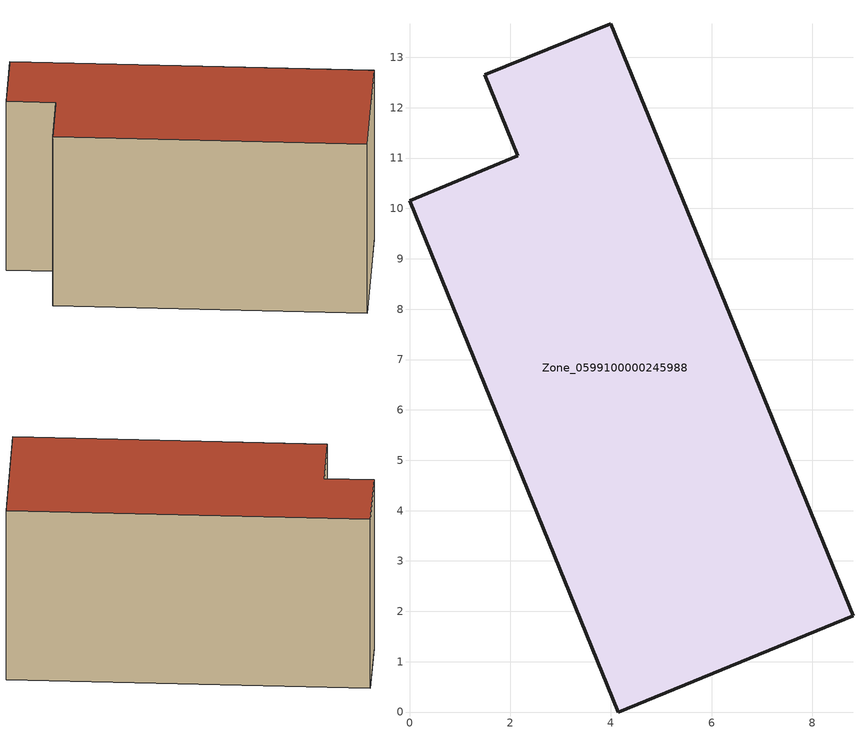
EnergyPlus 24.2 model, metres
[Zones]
Zone_0599100000245988
 floor ground (C_G): 8.81,1.92 4.15,0 0,10.16 2.15,11.04 1.5,12.65 4,13.66 z0
 wall outside (C_F): 4.15,0 8.81,1.92 4,13.66 1.5,12.65 2.15,11.04 0,10.16 4.15,0 z0:6.85
 roof outside (C_R): 1.5,12.65 2.15,11.04 0,10.16 4.15,0 8.81,1.92 4,13.66 z6.85
[BUILDING]
Pand.0599100000245988: North Axis=0; Terrain=City; Loads Convergence Tolerance Value=0.04; Temperature Convergence Tolerance Value=0.4; Solar Distribution=FullExterior; Maximum Number of Warmup Days=25; Minimum Number of Warmup Days=1
[Site:Location]
Rotterdam.The.Hague.AP_ZH_NLD Design_Conditions: Latitude=51.96; Longitude=4.45; Time Zone=1; Elevation=-4.5
[SITE:GROUNDTEMPERATURE:BUILDINGSURFACE]
18, 18, 18, 18, 18, 18, 18, 18, 18, 18, 18, 18
[MATERIAL] Thermal Absorptance=0.9; Solar Absorptance=0.7; Visible Absorptance=0.7
Name | Roughness | Thickness | Conductivity | Density | Specific Heat
G.TI.1992-2005 | MediumSmooth | 0.15 | 0.06 | 540 | 1210
F.TI.1992-2005 | Rough | 0.3 | 0.12 | 1920 | 840
R.TI.1992-2005 | MediumRough | 0.2 | 0.08 | 1500 | 1000
[CONSTRUCTION]
C_G: G.TI.1992-2005
C_F: F.TI.1992-2005
C_R: R.TI.1992-2005
[ZONE]
Zone_0599100000245988: Type=1; Multiplier=1; Ceiling Height=Autocalculate; Volume=Autocalculate; Floor Area=autocalculate; Part of Total Floor Area=Yes
[ZONEINFILTRATION:DESIGNFLOWRATE]
Infil_Zone_0599100000245988: Zone or ZoneList or Space or SpaceList=Zone_0599100000245988; Schedule=AlwaysOn; Design Flow Rate Calculation Method=Flow/Area; Flow Rate per Floor Area=0.0015; Constant Term Coefficient=1; Temperature Term Coefficient=0; Velocity Term Coefficient=0; Velocity Squared Term Coefficient=0
[HVACTEMPLATE:ZONE:IDEALLOADSAIRSYSTEM]
Zone_0599100000245988: Maximum Heating Supply Air Temperature=50; Minimum Cooling Supply Air Temperature=13; Maximum Heating Supply Air Humidity Ratio=0.0156; Minimum Cooling Supply Air Humidity Ratio=0.0077; Heating Limit=NoLimit; Cooling Limit=NoLimit; Dehumidification Control Type=ConstantSensibleHeatRatio; Cooling Sensible Heat Ratio=0.7; Dehumidification Setpoint=60; Humidification Control Type=None; Humidification Setpoint=30; Outdoor Air Method=None; Outdoor Air Flow Rate per Person=0.00944; Outdoor Air Flow Rate per Zone Floor Area=0; Outdoor Air Flow Rate per Zone=0; Demand Controlled Ventilation Type=None; Outdoor Air Economizer Type=NoEconomizer; Heat Recovery Type=None; Sensible Heat Recovery Effectiveness=0.7; Latent Heat Recovery Effectiveness=0.65
[ZONECONTROL:THERMOSTAT]
ThermostatControl_Zone_0599100000245988: Zone or ZoneList=Zone_0599100000245988; Control Type Schedule=DualSetpointControlType; Control 1=Thermostat_Zone_0599100000245988; Temperature Difference Between Cutout And Setpoint=0
[THERMOSTATSETPOINT:DUALSETPOINT]
Thermostat_Zone_0599100000245988: Heating Setpoint Temperature Schedule=HeatingSetpoint_Zone_0599100000245988; Cooling Setpoint Temperature Schedule=CoolingSetpoint_Zone_0599100000245988
[SCHEDULE:COMPACT]
HeatingSetpoint_Zone_0599100000245988: Through: 12/31, For: AllDays, Until: 24:00, 21
CoolingSetpoint_Zone_0599100000245988: Through: 12/31, For: AllDays, Until: 24:00, 24
DualSetpointControlType: Through: 12/31, For: AllDays, Until: 24:00, 4
AlwaysOn: Through: 12/31, For: AllDays, Until: 24:00, 1
